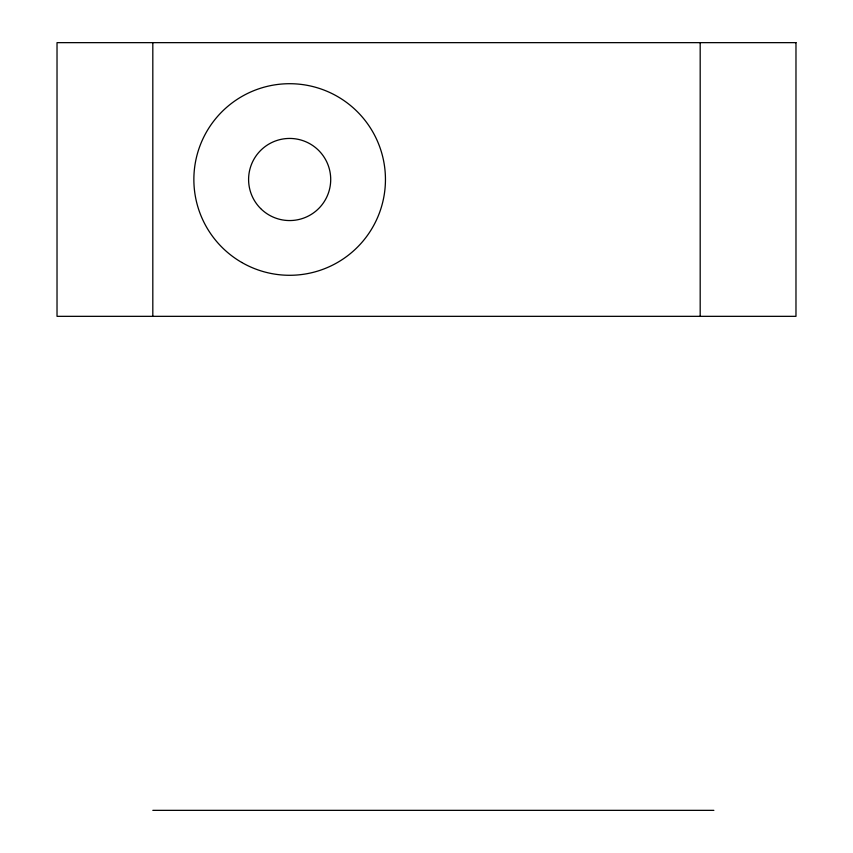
<?xml version="1.0" encoding="UTF-8"?>
<svg xmlns="http://www.w3.org/2000/svg" width="853" height="853" viewBox="0 0 853 853"><rect width="100%" height="100%" fill="white"/><g stroke="black" fill="none" stroke-linecap="round" stroke-linejoin="round"><path stroke-width="1.28" d="M152.815 810.35L713.876 810.35M700.185 42.65L700.185 316.335M152.815 42.65L152.815 316.335M795.977 42.65L57.023 42.65L57.023 316.335L795.977 316.335L795.977 42.65M241.762 262.457A95.792 95.792 0 0 0 385.449 179.493A95.792 95.792 0 0 0 241.762 96.538A95.792 95.792 0 0 0 241.762 262.457M260.623 208.527A41.051 41.051 0 0 0 329.311 190.123A41.051 41.051 0 0 0 279.027 139.839A41.051 41.051 0 0 0 260.623 208.527"/></g></svg>
